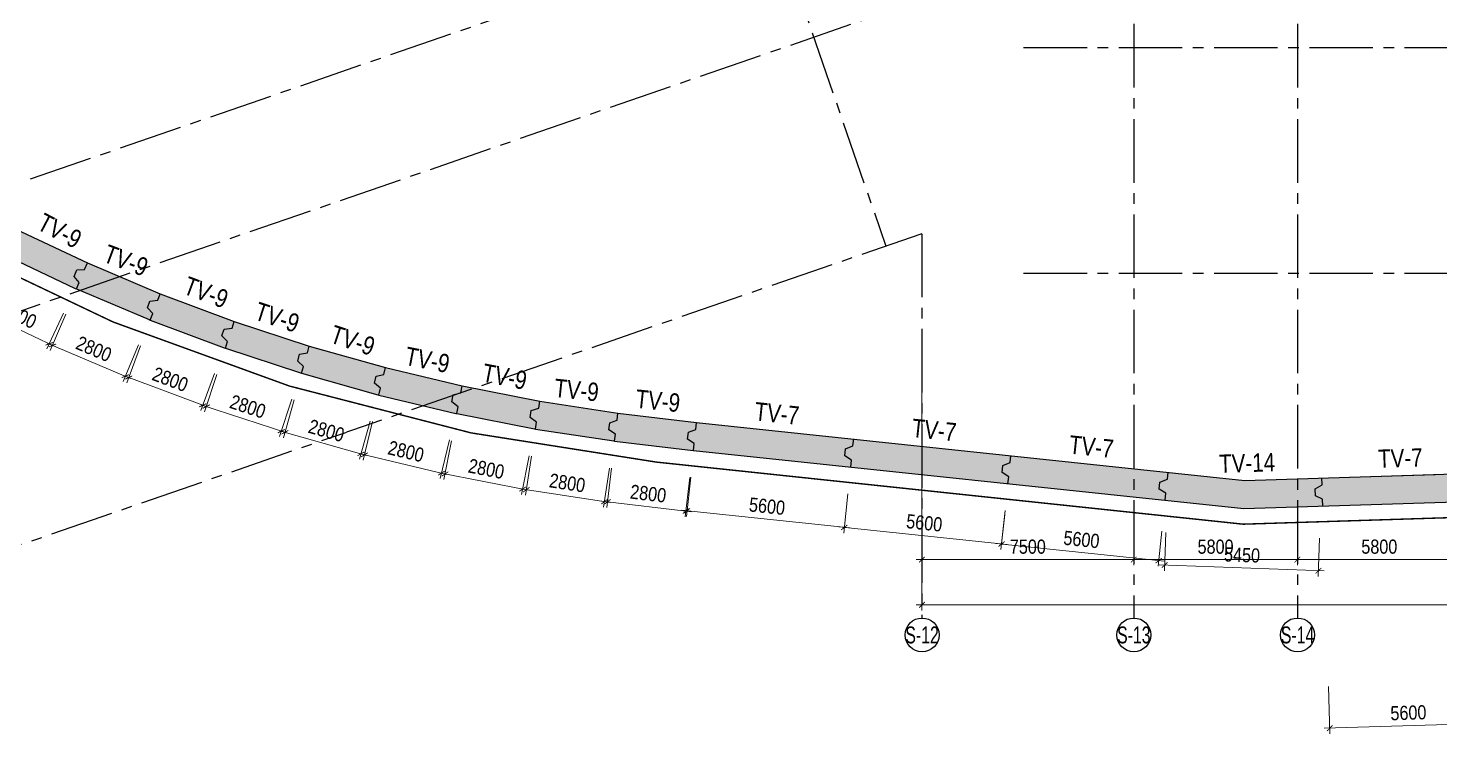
# Model space of a CAD drawing. Header units: millimetres. Extents: x 0 to 837459, y -815537 to -10000.
# Drawn here: x 541964 to 591962, y -815537 to -790539 of the extents above; entities that cross this region are included whole.
import ezdxf
from ezdxf.enums import TextEntityAlignment as Align

# ---------------------------------------------------------------- set-up
doc = ezdxf.new("R2010")
doc.units = ezdxf.units.MM
doc.header["$LTSCALE"] = 100
doc.header["$PDMODE"] = 32
doc.header["$PDSIZE"] = 2.5
for name, pattern in [('CENTER2', [1.125, 0.75, -0.125, 0.125, -0.125]), ('DASHDOT', [1, 0.5, -0.25, 0, -0.25]), ('DASHED', [4.5, 3, -1.5])]:
    doc.linetypes.add(name, pattern=pattern)
for name, color, linetype in [('ccu11-Dim', 8, 'Continuous'), ('ccu11-Khuat', 9, 'DASHED'), ('ccu12-Hatch', 250, 'Continuous'), ('ccu12-Truc', 13, 'CENTER2'), ('KT-Dim', 8, 'Continuous'), ('Xref_ST_MBDV Cot vach 30.7.2022$0$Xref_ST_MBDV Cot vach 30.7.2022|Xref_ST_MBDV Cot vach 30.7.2022|Xref_ST_MBDV Cot vach 30.7.2022|Xref_ST_MBDV Cot vach 30.7.2022|A-CORE-OTLN', 2, 'Continuous'), ('Xref_ST_MBDV Cot vach 30.7.2022$0$Xref_ST_MBDV Cot vach 30.7.2022|Xref_ST_MBDV Cot vach 30.7.2022|Xref_ST_MBDV Cot vach 30.7.2022|Xref_ST_MBDV Cot vach 30.7.2022|ccu12-Thay', 7, 'Continuous'), ('Xref_ST_MBDV Cot vach 30.7.2022|Xref_ST_MBDV Cot vach 30.7.2022|Xref_ST_MBDV Cot vach 30.7.2022|Xref_ST_MBDV Cot vach 30.7.2022|A-GRID-SYM', 50, 'Continuous')]:
    doc.layers.add(name, color=color, linetype=linetype)
doc.layers.add('ccu12-Tencaukien', color=9, linetype='Continuous', lineweight=15)
doc.styles.add('Arial', font='arial.ttf', dxfattribs={"width": 0.7})
doc.styles.add('Arial Narrow', font='ARIALN.TTF')
doc.styles.add('HBA-Text', font='GOTHIC.TTF')
doc.dimstyles.new('ccu12-200', dxfattribs={"dimscale": 200, "dimtxt": 2.5, "dimasz": 1, "dimexe": 1, "dimexo": 2, "dimgap": 1, "dimtad": 1, "dimdec": 0, "dimdsep": 46, "dimtxsty": 'Arial Narrow', "dimblk": 'ARCHTICK', "dimcen": -1, "dimdle": 1, "dimclrd": 256, "dimclre": 256, "dimclrt": 3, "dimadec": 0, "dimazin": 2, "dimtfac": 0.1, "dimtdec": 0, "dimtmove": 0, "dimatfit": 1, "dimldrblk": 'ARCHTICK', "dimfxl": 1, "dimtvp": 0.833333, "dimtolj": 1, "dimtzin": 12, "dimarcsym": 0})

# ---------------------------------------------------------------- blocks, each defined once
blk = doc.blocks.new('_ARCHTICK')
at = {"color": 0, "linetype": 'ByBlock', "const_width": 0.15}
blk.add_lwpolyline([(-0.5, -0.5), (0.5, 0.5)], dxfattribs=at)
blk = doc.blocks.new('*D223')
at = {"layer": 'ccu11-Dim', "lineweight": -2, "ltscale": 0.5, "transparency": 16777216}
for p, q in [((-32756, -7430), (-32703, -9107)), ((-38353, -7607), (-38300, -9284)), ((-32509, -8901), (-38506, -9090))]:
    blk.add_line(p, q, dxfattribs=at)
at = {"layer": 'Defpoints', "color": 0, "ltscale": 0.5, "transparency": 16777216}
for p in [(-38365, -7207), (-32768, -7030), (-38306, -9084)]:
    blk.add_point(p, dxfattribs=at)
at = {"layer": 'ccu11-Dim', "lineweight": -2, "ltscale": 0.5, "transparency": 16777216, "xscale": 200, "yscale": 200, "zscale": 200}
for p, rotation in [((-38306, -9084), 181.8102563568879), ((-32709, -8907), 1.810256356887825)]:
    blk.add_blockref('_ARCHTICK', p, dxfattribs=dict(at, rotation=rotation))
at = {"layer": 'ccu11-Dim', "color": 3, "ltscale": 0.5, "transparency": 16777216, "insert": (-35522, -8541), "char_height": 500, "attachment_point": 5, "rotation": 1.8103, "style": 'Arial Narrow', "bg_fill": 3, "box_fill_scale": 1.1, "bg_fill_color": 256, "bg_fill_true_color": 13158600, "bg_fill_transparency": 0}
blk.add_mtext('\\A1;5600', dxfattribs=at)
blk = doc.blocks.new('*D257')
at = {"layer": 'ccu11-Dim', "lineweight": -2, "ltscale": 0.5, "transparency": 16777216}
for p, q in [((-85688, 6813), (-86286, 5548)), ((-86382, 5815), (-83488, 4447)), ((-83157, 5617), (-83755, 4352))]:
    blk.add_line(p, q, dxfattribs=at)
at = {"layer": 'Defpoints', "color": 0, "ltscale": 0.5, "transparency": 16777216}
for p in [(-85517, 7175), (-82986, 5978), (-83669, 4533)]:
    blk.add_point(p, dxfattribs=at)
at = {"layer": 'ccu11-Dim', "lineweight": -2, "ltscale": 0.5, "transparency": 16777216, "xscale": 200, "yscale": 200, "zscale": 200}
for p, rotation in [((-86201, 5729), 154.701610531679), ((-83669, 4533), 334.701610531679)]:
    blk.add_blockref('_ARCHTICK', p, dxfattribs=dict(at, rotation=rotation))
at = {"layer": 'ccu11-Dim', "color": 3, "ltscale": 0.5, "transparency": 16777216, "insert": (-84740, 5542), "char_height": 500, "attachment_point": 5, "rotation": 334.7016, "style": 'Arial Narrow', "bg_fill": 3, "box_fill_scale": 1.1, "bg_fill_color": 256, "bg_fill_true_color": 13158600, "bg_fill_transparency": 0}
blk.add_mtext('\\A1;2800', dxfattribs=at)
blk = doc.blocks.new('*D258')
at = {"layer": 'ccu11-Dim', "lineweight": -2, "ltscale": 0.5, "transparency": 16777216}
for p, q in [((-83083, 5582), (-83628, 4292)), ((-83735, 4554), (-80787, 3308)), ((-80504, 4492), (-81049, 3202))]:
    blk.add_line(p, q, dxfattribs=at)
at = {"layer": 'Defpoints', "color": 0, "ltscale": 0.5, "transparency": 16777216}
for p in [(-82927, 5951), (-80348, 4860), (-80972, 3386)]:
    blk.add_point(p, dxfattribs=at)
at = {"layer": 'ccu11-Dim', "lineweight": -2, "ltscale": 0.5, "transparency": 16777216, "xscale": 200, "yscale": 200, "zscale": 200}
for p, rotation in [((-83550, 4476), 157.0741876584985), ((-80972, 3386), 337.0741876584984)]:
    blk.add_blockref('_ARCHTICK', p, dxfattribs=dict(at, rotation=rotation))
at = {"layer": 'ccu11-Dim', "color": 3, "ltscale": 0.5, "transparency": 16777216, "insert": (-82084, 4350), "char_height": 500, "attachment_point": 5, "rotation": 337.0742, "style": 'Arial Narrow', "bg_fill": 3, "box_fill_scale": 1.1, "bg_fill_color": 256, "bg_fill_true_color": 13158600, "bg_fill_transparency": 0}
blk.add_mtext('\\A1;2800', dxfattribs=at)
blk = doc.blocks.new('*D259')
at = {"layer": 'ccu11-Dim', "lineweight": -2, "ltscale": 0.5, "transparency": 16777216}
for p, q in [((-80428, 4461), (-80920, 3149)), ((-81037, 3407), (-78041, 2283)), ((-77807, 3478), (-78298, 2166))]:
    blk.add_line(p, q, dxfattribs=at)
at = {"layer": 'Defpoints', "color": 0, "ltscale": 0.5, "transparency": 16777216}
for p in [(-80288, 4835), (-77666, 3852), (-78228, 2354)]:
    blk.add_point(p, dxfattribs=at)
at = {"layer": 'ccu11-Dim', "lineweight": -2, "ltscale": 0.5, "transparency": 16777216, "xscale": 200, "yscale": 200, "zscale": 200}
for p, rotation in [((-80850, 3337), 159.4467806318305), ((-78228, 2354), 339.4467806318305)]:
    blk.add_blockref('_ARCHTICK', p, dxfattribs=dict(at, rotation=rotation))
at = {"layer": 'ccu11-Dim', "color": 3, "ltscale": 0.5, "transparency": 16777216, "insert": (-79379, 3271), "char_height": 500, "attachment_point": 5, "rotation": 339.4468, "style": 'Arial Narrow', "bg_fill": 3, "box_fill_scale": 1.1, "bg_fill_color": 256, "bg_fill_true_color": 13158600, "bg_fill_transparency": 0}
blk.add_mtext('\\A1;2800', dxfattribs=at)
blk = doc.blocks.new('*D260')
at = {"layer": 'ccu11-Dim', "lineweight": -2, "ltscale": 0.5, "transparency": 16777216}
for p, q in [((-77730, 3450), (-78166, 2121)), ((-75069, 2576), (-75506, 1247)), ((-78294, 2373), (-75253, 1375))]:
    blk.add_line(p, q, dxfattribs=at)
at = {"layer": 'Defpoints', "color": 0, "ltscale": 0.5, "transparency": 16777216}
for p in [(-77605, 3830), (-74945, 2956), (-75443, 1437)]:
    blk.add_point(p, dxfattribs=at)
at = {"layer": 'ccu11-Dim', "lineweight": -2, "ltscale": 0.5, "transparency": 16777216, "xscale": 200, "yscale": 200, "zscale": 200}
for p, rotation in [((-78104, 2311), 161.8193886126714), ((-75443, 1437), 341.8193886126713)]:
    blk.add_blockref('_ARCHTICK', p, dxfattribs=dict(at, rotation=rotation))
at = {"layer": 'ccu11-Dim', "color": 3, "ltscale": 0.5, "transparency": 16777216, "insert": (-76631, 2307), "char_height": 500, "attachment_point": 5, "rotation": 341.8194, "style": 'Arial Narrow', "bg_fill": 3, "box_fill_scale": 1.1, "bg_fill_color": 256, "bg_fill_true_color": 13158600, "bg_fill_transparency": 0}
blk.add_mtext('\\A1;2800', dxfattribs=at)
blk = doc.blocks.new('*D261')
at = {"layer": 'ccu11-Dim', "lineweight": -2, "ltscale": 0.5, "transparency": 16777216}
for p, q in [((-74991, 2552), (-75372, 1206)), ((-72297, 1789), (-72678, 443)), ((-75510, 1453), (-72431, 581))]:
    blk.add_line(p, q, dxfattribs=at)
at = {"layer": 'Defpoints', "color": 0, "ltscale": 0.5, "transparency": 16777216}
for p in [(-74882, 2937), (-72188, 2174), (-72624, 635)]:
    blk.add_point(p, dxfattribs=at)
at = {"layer": 'ccu11-Dim', "lineweight": -2, "ltscale": 0.5, "transparency": 16777216, "xscale": 200, "yscale": 200, "zscale": 200}
for p, rotation in [((-75318, 1398), 164.1920106206469), ((-72624, 635), 344.1920106206469)]:
    blk.add_blockref('_ARCHTICK', p, dxfattribs=dict(at, rotation=rotation))
at = {"layer": 'ccu11-Dim', "color": 3, "ltscale": 0.5, "transparency": 16777216, "insert": (-73847, 1455), "char_height": 500, "attachment_point": 5, "rotation": 344.192, "style": 'Arial Narrow', "bg_fill": 3, "box_fill_scale": 1.1, "bg_fill_color": 256, "bg_fill_true_color": 13158600, "bg_fill_transparency": 0}
blk.add_mtext('\\A1;2800', dxfattribs=at)
blk = doc.blocks.new('*D262')
at = {"layer": 'ccu11-Dim', "lineweight": -2, "ltscale": 0.5, "transparency": 16777216}
for p, q in [((-72215, 1781), (-72543, 407)), ((-69492, 1130), (-69820, -244)), ((-72691, 648), (-69579, -96))]:
    blk.add_line(p, q, dxfattribs=at)
at = {"layer": 'Defpoints', "color": 0, "ltscale": 0.5, "transparency": 16777216}
for p in [(-72122, 2170), (-69399, 1519), (-69773, -49)]:
    blk.add_point(p, dxfattribs=at)
at = {"layer": 'ccu11-Dim', "lineweight": -2, "ltscale": 0.5, "transparency": 16777216, "xscale": 200, "yscale": 200, "zscale": 200}
for p, rotation in [((-72497, 601), 166.5646453204188), ((-69773, -49), 346.5646453204188)]:
    blk.add_blockref('_ARCHTICK', p, dxfattribs=dict(at, rotation=rotation))
at = {"layer": 'ccu11-Dim', "color": 3, "ltscale": 0.5, "transparency": 16777216, "insert": (-71029, 719), "char_height": 500, "attachment_point": 5, "rotation": 346.5646, "style": 'Arial Narrow', "bg_fill": 3, "box_fill_scale": 1.1, "bg_fill_color": 256, "bg_fill_true_color": 13158600, "bg_fill_transparency": 0}
blk.add_mtext('\\A1;2800', dxfattribs=at)
blk = doc.blocks.new('*D263')
at = {"layer": 'ccu11-Dim', "lineweight": -2, "ltscale": 0.5, "transparency": 16777216}
for p, q in [((-69415, 1100), (-69683, -274)), ((-66667, 563), (-66935, -811)), ((-69841, -39), (-66701, -653))]:
    blk.add_line(p, q, dxfattribs=at)
at = {"layer": 'Defpoints', "color": 0, "ltscale": 0.5, "transparency": 16777216}
for p in [(-69338, 1492), (-66590, 955), (-66897, -615)]:
    blk.add_point(p, dxfattribs=at)
at = {"layer": 'ccu11-Dim', "lineweight": -2, "ltscale": 0.5, "transparency": 16777216, "xscale": 200, "yscale": 200, "zscale": 200}
for p, rotation in [((-69645, -78), 168.9375603971923), ((-66897, -615), 348.9375603971923)]:
    blk.add_blockref('_ARCHTICK', p, dxfattribs=dict(at, rotation=rotation))
at = {"layer": 'ccu11-Dim', "color": 3, "ltscale": 0.5, "transparency": 16777216, "insert": (-68184, 100), "char_height": 500, "attachment_point": 5, "rotation": 348.9376, "style": 'Arial Narrow', "bg_fill": 3, "box_fill_scale": 1.1, "bg_fill_color": 256, "bg_fill_true_color": 13158600, "bg_fill_transparency": 0}
blk.add_mtext('\\A1;2800', dxfattribs=at)
blk = doc.blocks.new('*D264')
at = {"layer": 'ccu11-Dim', "lineweight": -2, "ltscale": 0.5, "transparency": 16777216}
for p, q in [((-66586, 548), (-66798, -835)), ((-63818, 125), (-64030, -1258)), ((-66965, -607), (-63802, -1090))]:
    blk.add_line(p, q, dxfattribs=at)
at = {"layer": 'Defpoints', "color": 0, "ltscale": 0.5, "transparency": 16777216}
for p in [(-66526, 944), (-63758, 521), (-64000, -1060)]:
    blk.add_point(p, dxfattribs=at)
at = {"layer": 'ccu11-Dim', "lineweight": -2, "ltscale": 0.5, "transparency": 16777216, "xscale": 200, "yscale": 200, "zscale": 200}
for p, rotation in [((-66767, -637), 171.3112400278011), ((-64000, -1060), 351.3112400278011)]:
    blk.add_blockref('_ARCHTICK', p, dxfattribs=dict(at, rotation=rotation))
at = {"layer": 'ccu11-Dim', "color": 3, "ltscale": 0.5, "transparency": 16777216, "insert": (-65315, -398), "char_height": 500, "attachment_point": 5, "rotation": 351.3112, "style": 'Arial Narrow', "bg_fill": 3, "box_fill_scale": 1.1, "bg_fill_color": 256, "bg_fill_true_color": 13158600, "bg_fill_transparency": 0}
blk.add_mtext('\\A1;2800', dxfattribs=at)
blk = doc.blocks.new('*D265')
at = {"layer": 'ccu11-Dim', "lineweight": -2, "ltscale": 0.5, "transparency": 16777216}
for p, q in [((-63751, 127), (-63915, -1263)), ((-60970, -202), (-61135, -1592)), ((-64090, -1041), (-60913, -1417))]:
    blk.add_line(p, q, dxfattribs=at)
at = {"layer": 'Defpoints', "color": 0, "ltscale": 0.5, "transparency": 16777216}
for p in [(-63704, 524), (-60923, 196), (-61111, -1393)]:
    blk.add_point(p, dxfattribs=at)
at = {"layer": 'ccu11-Dim', "lineweight": -2, "ltscale": 0.5, "transparency": 16777216, "xscale": 200, "yscale": 200, "zscale": 200}
for p, rotation in [((-63891, -1064), 173.2586531631231), ((-61111, -1393), 353.258653163123)]:
    blk.add_blockref('_ARCHTICK', p, dxfattribs=dict(at, rotation=rotation))
at = {"layer": 'ccu11-Dim', "color": 3, "ltscale": 0.5, "transparency": 16777216, "insert": (-62448, -777), "char_height": 500, "attachment_point": 5, "rotation": 353.2587, "style": 'Arial Narrow', "bg_fill": 3, "box_fill_scale": 1.1, "bg_fill_color": 256, "bg_fill_true_color": 13158600, "bg_fill_transparency": 0}
blk.add_mtext('\\A1;2800', dxfattribs=at)
blk = doc.blocks.new('*D266')
at = {"layer": 'ccu11-Dim', "lineweight": -2, "ltscale": 0.5, "transparency": 16777216}
for p, q in [((-60944, -189), (-61092, -1581)), ((-55376, -778), (-55523, -2171)), ((-61270, -1361), (-55303, -1993))]:
    blk.add_line(p, q, dxfattribs=at)
at = {"layer": 'Defpoints', "color": 0, "ltscale": 0.5, "transparency": 16777216}
for p in [(-60902, 209), (-55333, -381), (-55502, -1972)]:
    blk.add_point(p, dxfattribs=at)
at = {"layer": 'ccu11-Dim', "lineweight": -2, "ltscale": 0.5, "transparency": 16777216, "xscale": 200, "yscale": 200, "zscale": 200}
for p, rotation in [((-61071, -1382), 173.9587560428998), ((-55502, -1972), 353.9587560428998)]:
    blk.add_blockref('_ARCHTICK', p, dxfattribs=dict(at, rotation=rotation))
at = {"layer": 'ccu11-Dim', "color": 3, "ltscale": 0.5, "transparency": 16777216, "insert": (-58238, -1224), "char_height": 500, "attachment_point": 5, "rotation": 353.9588, "style": 'Arial Narrow', "bg_fill": 3, "box_fill_scale": 1.1, "bg_fill_color": 256, "bg_fill_true_color": 13158600, "bg_fill_transparency": 0}
blk.add_mtext('\\A1;5600', dxfattribs=at)
blk = doc.blocks.new('*D267')
at = {"layer": 'ccu11-Dim', "lineweight": -2, "ltscale": 0.5, "transparency": 16777216}
for p, q in [((-55376, -778), (-55523, -2171)), ((-49807, -1368), (-49954, -2760)), ((-55701, -1951), (-49734, -2582))]:
    blk.add_line(p, q, dxfattribs=at)
at = {"layer": 'Defpoints', "color": 0, "ltscale": 0.5, "transparency": 16777216}
for p in [(-55333, -381), (-49765, -970), (-49933, -2561)]:
    blk.add_point(p, dxfattribs=at)
at = {"layer": 'ccu11-Dim', "lineweight": -2, "ltscale": 0.5, "transparency": 16777216, "xscale": 200, "yscale": 200, "zscale": 200}
for p, rotation in [((-55502, -1972), 173.9587560428998), ((-49933, -2561), 353.9587560428998)]:
    blk.add_blockref('_ARCHTICK', p, dxfattribs=dict(at, rotation=rotation))
at = {"layer": 'ccu11-Dim', "color": 3, "ltscale": 0.5, "transparency": 16777216, "insert": (-52669, -1814), "char_height": 500, "attachment_point": 5, "rotation": 353.9588, "style": 'Arial Narrow', "bg_fill": 3, "box_fill_scale": 1.1, "bg_fill_color": 256, "bg_fill_true_color": 13158600, "bg_fill_transparency": 0}
blk.add_mtext('\\A1;5600', dxfattribs=at)
blk = doc.blocks.new('*D268')
at = {"layer": 'ccu11-Dim', "lineweight": -2, "ltscale": 0.5, "transparency": 16777216}
for p, q in [((-49822, -1511), (-49954, -2760)), ((-44253, -2100), (-44385, -3349)), ((-50132, -2540), (-44165, -3171))]:
    blk.add_line(p, q, dxfattribs=at)
at = {"layer": 'Defpoints', "color": 0, "ltscale": 0.5, "transparency": 16777216}
for p in [(-49780, -1113), (-44211, -1703), (-44364, -3150)]:
    blk.add_point(p, dxfattribs=at)
at = {"layer": 'ccu11-Dim', "lineweight": -2, "ltscale": 0.5, "transparency": 16777216, "xscale": 200, "yscale": 200, "zscale": 200}
for p, rotation in [((-49933, -2561), 173.9587560428998), ((-44364, -3150), 353.9587560428998)]:
    blk.add_blockref('_ARCHTICK', p, dxfattribs=dict(at, rotation=rotation))
at = {"layer": 'ccu11-Dim', "color": 3, "ltscale": 0.5, "transparency": 16777216, "insert": (-47101, -2403), "char_height": 500, "attachment_point": 5, "rotation": 353.9588, "style": 'Arial Narrow', "bg_fill": 3, "box_fill_scale": 1.1, "bg_fill_color": 256, "bg_fill_true_color": 13158600, "bg_fill_transparency": 0}
blk.add_mtext('\\A1;5600', dxfattribs=at)
blk = doc.blocks.new('*D269')
at = {"layer": 'ccu11-Dim', "lineweight": -2, "ltscale": 0.5, "transparency": 16777216}
for p, q in [((-44112, -2157), (-44161, -3505)), ((-38665, -2358), (-38715, -3706)), ((-44354, -3298), (-38508, -3514))]:
    blk.add_line(p, q, dxfattribs=at)
at = {"layer": 'Defpoints', "color": 0, "ltscale": 0.5, "transparency": 16777216}
for p in [(-44097, -1757), (-38651, -1958), (-38708, -3506)]:
    blk.add_point(p, dxfattribs=at)
at = {"layer": 'ccu11-Dim', "lineweight": -2, "ltscale": 0.5, "transparency": 16777216, "xscale": 200, "yscale": 200, "zscale": 200}
for p, rotation in [((-44154, -3305), 177.8845062021545), ((-38708, -3506), 357.8845062021545)]:
    blk.add_blockref('_ARCHTICK', p, dxfattribs=dict(at, rotation=rotation))
at = {"layer": 'ccu11-Dim', "color": 3, "ltscale": 0.5, "transparency": 16777216, "insert": (-41414, -2951), "char_height": 500, "attachment_point": 5, "rotation": 357.8845, "style": 'Arial Narrow', "bg_fill": 3, "box_fill_scale": 1.1, "bg_fill_color": 256, "bg_fill_true_color": 13158600, "bg_fill_transparency": 0}
blk.add_mtext('\\A1;5450', dxfattribs=at)
blk = doc.blocks.new('GRID-SYM-flat-73')
at = {"layer": 'Xref_ST_MBDV Cot vach 30.7.2022|Xref_ST_MBDV Cot vach 30.7.2022|Xref_ST_MBDV Cot vach 30.7.2022|Xref_ST_MBDV Cot vach 30.7.2022|A-GRID-SYM'}
blk.add_circle((0, 0, 0), 900, dxfattribs=at)
at = {"layer": 'Xref_ST_MBDV Cot vach 30.7.2022|Xref_ST_MBDV Cot vach 30.7.2022|Xref_ST_MBDV Cot vach 30.7.2022|Xref_ST_MBDV Cot vach 30.7.2022|A-GRID-SYM', "style": 'HBA-Text'}
blk.add_attdef('GRID', text='', height=900, rotation=359.63025, dxfattribs=at).set_placement((0, 0, 0), align=Align.MIDDLE_CENTER)
blk = doc.blocks.new('*D148')
at = {"layer": 'Defpoints', "color": 0, "transparency": 16777216}
for p in [(362499, -94047), (409199, -94047), (409199, -103941)]:
    blk.add_point(p, dxfattribs=at)
at = {"layer": 'KT-Dim', "lineweight": -2, "transparency": 16777216}
for p, q in [((362499, -94447), (362499, -104141)), ((409199, -94447), (409199, -104141)), ((362299, -103941), (409399, -103941))]:
    blk.add_line(p, q, dxfattribs=at)
at = {"layer": 'KT-Dim', "lineweight": -2, "transparency": 16777216, "xscale": 200, "yscale": 200, "zscale": 200, "rotation": 180}
blk.add_blockref('_ARCHTICK', (362499, -103941), dxfattribs=at)
at = {"layer": 'KT-Dim', "lineweight": -2, "transparency": 16777216, "xscale": 200, "yscale": 200, "zscale": 200}
blk.add_blockref('_ARCHTICK', (409199, -103941), dxfattribs=at)
at = {"layer": 'KT-Dim', "color": 3, "transparency": 16777216, "insert": (385849, -103485), "char_height": 500, "attachment_point": 5, "style": 'Arial Narrow'}
blk.add_mtext('\\A1;46700', dxfattribs=at)
blk = doc.blocks.new('*D133')
at = {"layer": 'Defpoints', "color": 0, "transparency": 16777216}
for p in [(375799, -100741), (381599, -100741), (381599, -102341)]:
    blk.add_point(p, dxfattribs=at)
at = {"layer": 'KT-Dim', "lineweight": -2, "transparency": 16777216}
for p, q in [((375799, -101141), (375799, -102541)), ((381599, -101141), (381599, -102541)), ((375599, -102341), (381799, -102341))]:
    blk.add_line(p, q, dxfattribs=at)
at = {"layer": 'KT-Dim', "lineweight": -2, "transparency": 16777216, "xscale": 200, "yscale": 200, "zscale": 200, "rotation": 180}
blk.add_blockref('_ARCHTICK', (375799, -102341), dxfattribs=at)
at = {"layer": 'KT-Dim', "lineweight": -2, "transparency": 16777216, "xscale": 200, "yscale": 200, "zscale": 200}
blk.add_blockref('_ARCHTICK', (381599, -102341), dxfattribs=at)
at = {"layer": 'KT-Dim', "color": 3, "transparency": 16777216, "insert": (378699, -101885), "char_height": 500, "attachment_point": 5, "style": 'Arial Narrow'}
blk.add_mtext('\\A1;5800', dxfattribs=at)
blk = doc.blocks.new('*D138')
at = {"layer": 'Defpoints', "color": 0, "transparency": 16777216}
for p in [(369999, -100741), (375799, -100741), (375799, -102341)]:
    blk.add_point(p, dxfattribs=at)
at = {"layer": 'KT-Dim', "lineweight": -2, "transparency": 16777216}
for p, q in [((369999, -101141), (369999, -102541)), ((375799, -101141), (375799, -102541)), ((369799, -102341), (375999, -102341))]:
    blk.add_line(p, q, dxfattribs=at)
at = {"layer": 'KT-Dim', "lineweight": -2, "transparency": 16777216, "xscale": 200, "yscale": 200, "zscale": 200, "rotation": 180}
blk.add_blockref('_ARCHTICK', (369999, -102341), dxfattribs=at)
at = {"layer": 'KT-Dim', "lineweight": -2, "transparency": 16777216, "xscale": 200, "yscale": 200, "zscale": 200}
blk.add_blockref('_ARCHTICK', (375799, -102341), dxfattribs=at)
at = {"layer": 'KT-Dim', "color": 3, "transparency": 16777216, "insert": (372899, -101885), "char_height": 500, "attachment_point": 5, "style": 'Arial Narrow'}
blk.add_mtext('\\A1;5800', dxfattribs=at)
blk = doc.blocks.new('*D108')
at = {"layer": 'Defpoints', "color": 0, "transparency": 16777216}
for p in [(362499, -100741), (369999, -100741), (362499, -102341)]:
    blk.add_point(p, dxfattribs=at)
at = {"layer": 'KT-Dim', "lineweight": -2, "transparency": 16777216}
for p, q in [((362499, -101141), (362499, -102541)), ((369999, -101141), (369999, -102541)), ((370199, -102341), (362299, -102341))]:
    blk.add_line(p, q, dxfattribs=at)
at = {"layer": 'KT-Dim', "lineweight": -2, "transparency": 16777216, "xscale": 200, "yscale": 200, "zscale": 200, "rotation": 180}
blk.add_blockref('_ARCHTICK', (362499, -102341), dxfattribs=at)
at = {"layer": 'KT-Dim', "lineweight": -2, "transparency": 16777216, "xscale": 200, "yscale": 200, "zscale": 200}
blk.add_blockref('_ARCHTICK', (369999, -102341), dxfattribs=at)
at = {"layer": 'KT-Dim', "color": 3, "transparency": 16777216, "insert": (366249, -101885), "char_height": 500, "attachment_point": 5, "style": 'Arial Narrow'}
blk.add_mtext('\\A1;7500', dxfattribs=at)
blk = doc.blocks.new('Grid-ST-flat-3')
at = {"layer": 'ccu12-Truc', "ltscale": 30}
for p, q in [((343189.8, -39014.7), (361219.3, -91236.4)), ((369999.4, -69862.9), (369999.4, -104409.6)), ((375799.4, -69862.9), (375799.4, -104409.6)), ((368131.1, -76017.5), (316532.3, -93831.9)), ((369534.4, -80082.1), (317935.6, -97896.5)), ((366096.2, -84196.3), (425824, -84196.3)), ((362499.4, -90794.4), (320490.9, -105297.8)), ((362499.4, -90794.4), (362499.4, -104409.6)), ((366096.2, -92196.3), (425824, -92196.3))]:
    blk.add_line(p, q, dxfattribs=at)
at = {"layer": 'KT-Dim'}
ref = blk.add_blockref('GRID-SYM-flat-73', (362502.8, -105009.6, 0), dxfattribs=dict(at, xscale=0.6666666666666665, yscale=0.6666666666666665, zscale=0.6666666666666665, rotation=0.325197994598278))
ref.add_attrib('GRID', 'S-12', dxfattribs={"layer": 'Xref_ST_MBDV Cot vach 30.7.2022|Xref_ST_MBDV Cot vach 30.7.2022|Xref_ST_MBDV Cot vach 30.7.2022|Xref_ST_MBDV Cot vach 30.7.2022|A-GRID-SYM', "height": 600, "style": 'HBA-Text', "width": 0.7}).set_placement((362502.8, -105009.6, 0), align=Align.MIDDLE_CENTER)
ref = blk.add_blockref('GRID-SYM-flat-73', (370004.2, -105009.6), dxfattribs=dict(at, xscale=0.6666666666666665, yscale=0.6666666666666665, zscale=0.6666666666666665, rotation=0.325197994598278))
ref.add_attrib('GRID', 'S-13', dxfattribs={"layer": 'Xref_ST_MBDV Cot vach 30.7.2022|Xref_ST_MBDV Cot vach 30.7.2022|Xref_ST_MBDV Cot vach 30.7.2022|Xref_ST_MBDV Cot vach 30.7.2022|A-GRID-SYM', "height": 600, "style": 'HBA-Text', "width": 0.7}).set_placement((370004.2, -105009.6, 0), align=Align.MIDDLE_CENTER)
ref = blk.add_blockref('GRID-SYM-flat-73', (375804.2, -105009.6), dxfattribs=dict(at, xscale=0.6666666666666665, yscale=0.6666666666666665, zscale=0.6666666666666665, rotation=0.325197994598278))
ref.add_attrib('GRID', 'S-14', dxfattribs={"layer": 'Xref_ST_MBDV Cot vach 30.7.2022|Xref_ST_MBDV Cot vach 30.7.2022|Xref_ST_MBDV Cot vach 30.7.2022|Xref_ST_MBDV Cot vach 30.7.2022|A-GRID-SYM', "height": 600, "style": 'HBA-Text', "width": 0.7}).set_placement((375804.2, -105009.6, 0), align=Align.MIDDLE_CENTER)
for base, p1, p2, picture, middle in [((409199.4, -103940.5), (362499.4, -94047.1), (409199.4, -94047.1), '*D148', (385849.4, -103485.2)), ((362499.4, -102340.5), (369999.4, -100740.5), (362499.4, -100740.5), '*D108', (366249.4, -101885.2)), ((375799.4, -102340.5), (369999.4, -100740.5), (375799.4, -100740.5), '*D138', (372899.4, -101885.2)), ((381599.4, -102340.5), (375799.4, -100740.5), (381599.4, -100740.5), '*D133', (378699.4, -101885.2))]:
    dim = blk.add_linear_dim(base=base, p1=p1, p2=p2, dimstyle='ccu12-200', dxfattribs=at)
    dim.commit()
    dim.dimension.update_dxf_attribs({"geometry": picture, "text_midpoint": middle})
blk = doc.blocks.new('220830_DWall Plan')
at = {"layer": 'ccu11-Dim', "ltscale": 0.5}
blk.add_line((-37606.8, -188.1), (-34570.4, -92.1), dxfattribs=at)
at = {"layer": 'Xref_ST_MBDV Cot vach 30.7.2022$0$Xref_ST_MBDV Cot vach 30.7.2022|Xref_ST_MBDV Cot vach 30.7.2022|Xref_ST_MBDV Cot vach 30.7.2022|Xref_ST_MBDV Cot vach 30.7.2022|ccu12-Thay', "ltscale": 10}
blk.add_lwpolyline([(-38554.7, -1218.5), (-38562.6, -968.8), (-38816.6, -851.7), (-38824.5, -601.7), (-38578.4, -468.7), (-38586.3, -219)], dxfattribs=at)
at = {"layer": 'ccu12-Tencaukien', "color": 2, "style": 'Arial', "width": 0.8}
for s, rotation, p in [('TV-9', 332.32905, (-83443.6, 8250.5)), ('TV-9', 339.44678, (-81062.1, 7182.2)), ('TV-9', 339.44678, (-78224.1, 6051)), ('TV-9', 341.81939, (-75693.3, 5163.7)), ('TV-9', 341.81939, (-73016.1, 4345.5)), ('TV-9', 348.93756, (-70332.8, 3645.4)), ('TV-9', 348.93756, (-67597.1, 3051.4)), ('TV-9', 353.95876, (-65021.6, 2571.1)), ('TV-9', 353.95876, (-62139.4, 2190.9)), ('TV-7', 353.95876, (-57924.4, 1742.7)), ('TV-7', 353.95876, (-52355.5, 1153.4)), ('TV-7', 353.95876, (-46786.6, 564)), ('TV-14', 1.81026, (-41225.7, -13.5)), ('TV-7', 1.81026, (-35796.8, 158))]:
    blk.add_text(s, height=650, rotation=rotation, dxfattribs=at).set_placement(p, align=Align.CENTER)
at = {"layer": 'ccu11-Dim', "ltscale": 0.5}
for base, p1, p2, angle, override, picture, middle in [((-83669.2, 4532.6), (-85517.4, 7174.8), (-82985.9, 5978.3), 334.70161, {"dimzin": 0, "dimfxl": 150, "dimtfill": 1}, '*D257', (-84740.4, 5542.5)), ((-38306.1, -9084), (-32768.2, -7030.1), (-38365.4, -7207), 1.81026, {"dimzin": 0, "dimtmove": 1, "dimfxl": 150, "dimtfill": 1}, '*D223', (-35521.9, -8540.5))]:
    dim = blk.add_linear_dim(base=base, p1=p1, p2=p2, angle=angle, dimstyle='ccu12-200', override=override, dxfattribs=at)
    dim.commit()
    dim.dimension.update_dxf_attribs({"geometry": picture, "text_midpoint": middle})
at = {"layer": 'Xref_ST_MBDV Cot vach 30.7.2022$0$Xref_ST_MBDV Cot vach 30.7.2022|Xref_ST_MBDV Cot vach 30.7.2022|Xref_ST_MBDV Cot vach 30.7.2022|Xref_ST_MBDV Cot vach 30.7.2022|ccu12-Thay', "ltscale": 10}
blk.add_lwpolyline([(-82703.5, 6478.9), (-82606.2, 6709), (-82787.9, 6921.6), (-82690.4, 7152), (-82411.3, 7169.8), (-82314, 7399.9)], dxfattribs=at)
at = {"layer": 'ccu11-Dim', "ltscale": 0.5}
dim = blk.add_linear_dim(base=(-80971.6, 3385.8), p1=(-82926.9, 5950.6), p2=(-80348.1, 4859.9), angle=337.07419, dimstyle='ccu12-200', override={"dimzin": 0, "dimfxl": 150, "dimtfill": 1}, dxfattribs=at)
dim.commit()
dim.dimension.update_dxf_attribs({"geometry": '*D258', "text_midpoint": (-82083.6, 4350.5)})
at = {"layer": 'Xref_ST_MBDV Cot vach 30.7.2022$0$Xref_ST_MBDV Cot vach 30.7.2022|Xref_ST_MBDV Cot vach 30.7.2022|Xref_ST_MBDV Cot vach 30.7.2022|Xref_ST_MBDV Cot vach 30.7.2022|ccu12-Thay', "ltscale": 10}
blk.add_lwpolyline([(-80086.2, 5372.8), (-79998.5, 5606.8), (-80188.8, 5811.7), (-80101, 6045.9), (-79822.9, 6075.2), (-79735.1, 6309.2)], dxfattribs=at)
at = {"layer": 'ccu11-Dim', "ltscale": 0.5}
dim = blk.add_linear_dim(base=(-78227.9, 2353.6), p1=(-80287.8, 4835.1), p2=(-77666.1, 3852.1), angle=339.44678, dimstyle='ccu12-200', override={"dimzin": 0, "dimfxl": 150, "dimtfill": 1}, dxfattribs=at)
dim.commit()
dim.dimension.update_dxf_attribs({"geometry": '*D259', "text_midpoint": (-79378.9, 3271.5)})
at = {"layer": 'Xref_ST_MBDV Cot vach 30.7.2022$0$Xref_ST_MBDV Cot vach 30.7.2022|Xref_ST_MBDV Cot vach 30.7.2022|Xref_ST_MBDV Cot vach 30.7.2022|Xref_ST_MBDV Cot vach 30.7.2022|ccu12-Thay', "ltscale": 10}
blk.add_lwpolyline([(-77425.4, 4376.1), (-77347.4, 4613.4), (-77546.1, 4810.3), (-77468, 5048), (-77191.3, 5088.8), (-77113.4, 5326.2)], dxfattribs=at)
at = {"layer": 'ccu11-Dim', "ltscale": 0.5}
dim = blk.add_linear_dim(base=(-75443.3, 1437.4), p1=(-77604.8, 3829.8), p2=(-74944.6, 2956.2), angle=341.81939, dimstyle='ccu12-200', override={"dimzin": 0, "dimfxl": 150, "dimtfill": 1}, dxfattribs=at)
dim.commit()
dim.dimension.update_dxf_attribs({"geometry": '*D260', "text_midpoint": (-76631.4, 2306.8)})
at = {"layer": 'Xref_ST_MBDV Cot vach 30.7.2022$0$Xref_ST_MBDV Cot vach 30.7.2022|Xref_ST_MBDV Cot vach 30.7.2022|Xref_ST_MBDV Cot vach 30.7.2022|Xref_ST_MBDV Cot vach 30.7.2022|ccu12-Thay', "ltscale": 10}
blk.add_lwpolyline([(-74725.6, 3490.3), (-74657.5, 3730.7), (-74864.1, 3919.2), (-74796, 4159.9), (-74521.2, 4212.1), (-74453.2, 4452.5)], dxfattribs=at)
at = {"layer": 'ccu11-Dim', "ltscale": 0.5}
dim = blk.add_linear_dim(base=(-72623.8, 635.4), p1=(-74882.3, 2936.8), p2=(-72188.2, 2174), angle=344.19201, dimstyle='ccu12-200', override={"dimzin": 0, "dimfxl": 150, "dimtfill": 1}, dxfattribs=at)
dim.commit()
dim.dimension.update_dxf_attribs({"geometry": '*D261', "text_midpoint": (-73846.8, 1454.9)})
at = {"layer": 'Xref_ST_MBDV Cot vach 30.7.2022$0$Xref_ST_MBDV Cot vach 30.7.2022|Xref_ST_MBDV Cot vach 30.7.2022|Xref_ST_MBDV Cot vach 30.7.2022|Xref_ST_MBDV Cot vach 30.7.2022|ccu12-Thay', "ltscale": 10}
blk.add_lwpolyline([(-71991.4, 2717.1), (-71933.4, 2960.1), (-72147.6, 3139.9), (-72089.5, 3383.2), (-71817.1, 3446.8), (-71759.1, 3689.8)], dxfattribs=at)
at = {"layer": 'ccu11-Dim', "ltscale": 0.5}
dim = blk.add_linear_dim(base=(-69773.5, -49.3), p1=(-72122.2, 2169.7), p2=(-69398.8, 1519.2), angle=346.56465, dimstyle='ccu12-200', override={"dimzin": 0, "dimfxl": 150, "dimtfill": 1}, dxfattribs=at)
dim.commit()
dim.dimension.update_dxf_attribs({"geometry": '*D262', "text_midpoint": (-71029.4, 718.8)})
at = {"layer": 'Xref_ST_MBDV Cot vach 30.7.2022$0$Xref_ST_MBDV Cot vach 30.7.2022|Xref_ST_MBDV Cot vach 30.7.2022|Xref_ST_MBDV Cot vach 30.7.2022|Xref_ST_MBDV Cot vach 30.7.2022|ccu12-Thay', "ltscale": 10}
blk.add_lwpolyline([(-69227.6, 2057.8), (-69179.6, 2302.9), (-69401.1, 2473.7), (-69353.1, 2719.2), (-69083.6, 2794), (-69035.7, 3039.2)], dxfattribs=at)
at = {"layer": 'ccu11-Dim', "ltscale": 0.5}
dim = blk.add_linear_dim(base=(-66897.1, -615.1), p1=(-69338.1, 1492.4), p2=(-66590.1, 955.1), angle=348.93756, dimstyle='ccu12-200', override={"dimzin": 0, "dimfxl": 150, "dimtfill": 1}, dxfattribs=at)
dim.commit()
dim.dimension.update_dxf_attribs({"geometry": '*D263', "text_midpoint": (-68183.7, 100.4)})
at = {"layer": 'Xref_ST_MBDV Cot vach 30.7.2022$0$Xref_ST_MBDV Cot vach 30.7.2022|Xref_ST_MBDV Cot vach 30.7.2022|Xref_ST_MBDV Cot vach 30.7.2022|Xref_ST_MBDV Cot vach 30.7.2022|ccu12-Thay', "ltscale": 10}
blk.add_lwpolyline([(-66438.8, 1513.4), (-66401, 1760.4), (-66629.4, 1921.8), (-66591.6, 2169.1), (-66325.5, 2255), (-66287.7, 2501.9)], dxfattribs=at)
at = {"layer": 'ccu11-Dim', "ltscale": 0.5}
dim = blk.add_linear_dim(base=(-63999.5, -1060), p1=(-66525.9, 943.5), p2=(-63758, 520.5), angle=351.31124, dimstyle='ccu12-200', override={"dimzin": 0, "dimfxl": 150, "dimtfill": 1}, dxfattribs=at)
dim.commit()
dim.dimension.update_dxf_attribs({"geometry": '*D264', "text_midpoint": (-65314.7, -398.5)})
at = {"layer": 'Xref_ST_MBDV Cot vach 30.7.2022$0$Xref_ST_MBDV Cot vach 30.7.2022|Xref_ST_MBDV Cot vach 30.7.2022|Xref_ST_MBDV Cot vach 30.7.2022|Xref_ST_MBDV Cot vach 30.7.2022|ccu12-Thay', "ltscale": 10}
blk.add_lwpolyline([(-63637.2, 1085.8), (-63607.9, 1333.9), (-63841.7, 1487.5), (-63812.3, 1736), (-63549.2, 1830.8), (-63519.8, 2078.9)], dxfattribs=at)
at = {"layer": 'ccu11-Dim', "ltscale": 0.5}
dim = blk.add_linear_dim(base=(-61111.2, -1393.1), p1=(-63703.6, 524.4), p2=(-60923.4, 195.7), angle=353.25865, dimstyle='ccu12-200', override={"dimzin": 0, "dimfxl": 150, "dimtfill": 1}, dxfattribs=at)
dim.commit()
dim.dimension.update_dxf_attribs({"geometry": '*D265', "text_midpoint": (-62447.8, -776.6)})
at = {"layer": 'Xref_ST_MBDV Cot vach 30.7.2022$0$Xref_ST_MBDV Cot vach 30.7.2022|Xref_ST_MBDV Cot vach 30.7.2022|Xref_ST_MBDV Cot vach 30.7.2022|Xref_ST_MBDV Cot vach 30.7.2022|ccu12-Thay', "ltscale": 10}
blk.add_lwpolyline([(-60844.4, 755.8), (-60818.2, 1004.2), (-61053.8, 1155), (-61027.4, 1403.7), (-60765.5, 1501.8), (-60739.2, 1750.2)], dxfattribs=at)
at = {"layer": 'ccu11-Dim', "ltscale": 0.5}
dim = blk.add_linear_dim(base=(-55501.8, -1971.6), p1=(-60902.3, 208.9), p2=(-55333.4, -380.5), angle=353.95876, dimstyle='ccu12-200', override={"dimzin": 0, "dimfxl": 150, "dimtfill": 1}, dxfattribs=at)
dim.commit()
dim.dimension.update_dxf_attribs({"geometry": '*D266', "text_midpoint": (-58238.4, -1224.2)})
at = {"layer": 'Xref_ST_MBDV Cot vach 30.7.2022$0$Xref_ST_MBDV Cot vach 30.7.2022|Xref_ST_MBDV Cot vach 30.7.2022|Xref_ST_MBDV Cot vach 30.7.2022|Xref_ST_MBDV Cot vach 30.7.2022|ccu12-Thay', "ltscale": 10}
blk.add_lwpolyline([(-55275.5, 166.4), (-55249.3, 414.9), (-55484.9, 565.6), (-55458.5, 814.4), (-55196.6, 912.4), (-55170.3, 1160.9)], dxfattribs=at)
at = {"layer": 'ccu11-Dim', "ltscale": 0.5}
dim = blk.add_linear_dim(base=(-49932.9, -2561), p1=(-55333.4, -380.5), p2=(-49764.5, -969.9), angle=353.95876, dimstyle='ccu12-200', override={"dimzin": 0, "dimfxl": 150, "dimtfill": 1}, dxfattribs=at)
dim.commit()
dim.dimension.update_dxf_attribs({"geometry": '*D267', "text_midpoint": (-52669.5, -1813.6)})
at = {"layer": 'Xref_ST_MBDV Cot vach 30.7.2022$0$Xref_ST_MBDV Cot vach 30.7.2022|Xref_ST_MBDV Cot vach 30.7.2022|Xref_ST_MBDV Cot vach 30.7.2022|Xref_ST_MBDV Cot vach 30.7.2022|A-CORE-OTLN', "color": 6}
blk.add_lwpolyline([(-84845.4, 8596.4), (-82314, 7399.9), (-79735.1, 6309.2), (-77113.4, 5326.2), (-74453.2, 4452.5), (-71759.1, 3689.8), (-69035.7, 3039.2), (-66287.7, 2501.9), (-63519.8, 2078.9), (-60739.2, 1750.2), (-41316.3, -305.3), (-499.5, 984.7)], dxfattribs=at)
at = {"layer": 'Xref_ST_MBDV Cot vach 30.7.2022$0$Xref_ST_MBDV Cot vach 30.7.2022|Xref_ST_MBDV Cot vach 30.7.2022|Xref_ST_MBDV Cot vach 30.7.2022|Xref_ST_MBDV Cot vach 30.7.2022|ccu12-Thay', "ltscale": 10}
blk.add_lwpolyline([(-49706.6, -422.9), (-49680.4, -174.5), (-49916, -23.8), (-49889.6, 225), (-49627.7, 323.1), (-49601.4, 571.5)], dxfattribs=at)
at = {"layer": 'ccu11-Dim', "ltscale": 0.5}
dim = blk.add_linear_dim(base=(-44364, -3150.4), p1=(-49779.7, -1113.2), p2=(-44210.8, -1702.5), angle=353.95876, dimstyle='ccu12-200', override={"dimzin": 0, "dimfxl": 150, "dimtfill": 1}, dxfattribs=at)
dim.commit()
dim.dimension.update_dxf_attribs({"geometry": '*D268', "text_midpoint": (-47100.6, -2402.9)})
at = {"layer": 'ccu12-Hatch', "ltscale": 0.5}
h = blk.add_hatch(dxfattribs=at)
h.set_pattern_fill('VATLIEU04', color=256, scale=50, pattern_type=2)
h.set_pattern_definition([(50, (-626373.33, 223416.3), (358.63009, -31.37607), [37.5, -412.5]), (355, (-626373.33, 223416.3), (-69.37567, 376.09607), [30, -330]), (100.4514, (-626343.45, 223413.7), (289.25469, 344.71977), [31.8701, -350.57106]), (46.1842, (-626373.33, 223516.3), (533.62052, -82.7595), [56.25, -618.75]), (96.6356, (-626328.87, 223509.4), (467.33135, 487.05894), [47.80514, -525.8565]), (351.1842, (-626373.33, 223516.3), (467.33097, 487.0593), [45, -495]), (21, (-626323.33, 223491.3), (298.45353, -201.30945), [37.5, -412.5]), (326, (-626323.33, 223491.3), (121.65767, 362.57502), [30, -330]), (71.4514, (-626298.46, 223474.54), (420.11131, 161.26525), [31.8701, -350.57106]), (37.5, (-626373.33, 223416.31), (6.079928, 166.446927), [0, -326, 0, -335, 0, -331.25]), (7.5, (-626373.33, 223416.31), (131.53477, 197.205856), [0, -191, 0, -318.5, 0, -126.25]), (327.5, (-626484.83, 223416.31), (266.911218, -11.277436), [0, -125, 0, -390, 0, -517.5]), (317.5, (-626534.83, 223416.31), (291.593085, 50.05249), [0, -162.5, 0, -259, 0, -367.5]), (45, (-626373.33, 223416.31), (-150.26019, 150.26019), []), (45, (-626373.33, 223477.56), (-150.26019, 150.26019), [])])
h.paths.add_polyline_path([(-122510.4, 58795.4), (-122033.7, 56036.3), (-122025.8, 55995.6), (-121435.2, 53258.6), (-121425.6, 53218.3), (-120722.3, 50508.1), (-120711, 50468.2), (-119896.1, 47789.5), (-119883.2, 47750.1), (-118958, 45107.4), (-118943.5, 45068.6), (-117909.8, 42466.4), (-117893.7, 42428.3), (-116753.1, 39871.1), (-116735.4, 39833.7), (-115489.9, 37325.9), (-115470.4, 37288.7), (-113949.2, 34524), (-113926.1, 34484.2), (-112465, 32095.7), (-112442.4, 32060.3), (-110882.3, 29735.2), (-110858.5, 29701.3), (-109203.6, 27442.8), (-109178.4, 27409.9), (-107431.4, 25221.8), (-107404.9, 25189.9), (-105568.8, 23076), (-105541, 23045.3), (-103618.9, 21009.2), (-103589.9, 20979.7), (-101585.2, 19024.9), (-101555, 18996.6), (-99471.1, 17126.5), (-99439.7, 17099.4), (-97280.2, 15317.2), (-97247.7, 15291.5), (-95016.3, 13600.1), (-94982.8, 13575.8), (-92683.3, 11978.3), (-92648.8, 11955.3), (-90285.1, 10454.4), (-90249.7, 10432.9), (-87825.9, 9031.1), (-87789.6, 9011.1), (-85309.8, 7710.8), (-85272.8, 7692.3), (-82741.3, 6495.8), (-82703.5, 6478.9), (-80124.7, 5388.2), (-80086.2, 5372.8), (-77464.5, 4389.8), (-77425.4, 4376.1), (-74765.2, 3502.4), (-74725.6, 3490.3), (-72031.5, 2727.6), (-71991.4, 2717.1), (-69268, 2066.5), (-69227.6, 2057.8), (-66479.6, 1520.5), (-66438.8, 1513.4), (-63670.9, 1090.4), (-63637.2, 1085.8), (-60856.6, 757.2), (-60844.4, 755.8), (-41353.3, -1307), (0, 0), (5993.1, 7667.3), (-23501.3, 144497.8), (-27624.7, 160190.9), (-41845.5, 164209.2), (-48082.3, 159482.1), (-71537, 141587.6), (-77499.2, 137277.8), (-78971.4, 133992.6), (-83075.5, 131026), (-86656.7, 130658.3), (-88925.9, 129018), (-91195.2, 127377.7), (-93464.4, 125737.4), (-93470.8, 125732.8), (-95729.2, 124077.6), (-95757.8, 124056), (-97965.7, 122333.9), (-98004.3, 122302.4), (-100138.8, 120490.2), (-100176.1, 120457.1), (-102233.4, 118557.8), (-102269.3, 118523.2), (-104245.9, 116540.1), (-104280.4, 116504.1), (-106173, 114440.6), (-106205.9, 114403.1), (-108011.2, 112262.8), (-108042.5, 112224.1), (-109757.4, 110010.7), (-109787.1, 109970.7), (-111408.7, 107688), (-111436.7, 107646.8), (-112962, 105298.7), (-112988.3, 105256.4), (-114414.8, 102847), (-114439.3, 102803.6), (-115764.6, 100337.1), (-115787.3, 100292.7), (-117009, 97773.3), (-117029.8, 97728.1), (-118145.9, 95160.1), (-118164.8, 95114), (-119173.3, 92501.9), (-119190.2, 92455.1), (-120089.4, 89803.4), (-120104.4, 89755.9), (-120892.7, 87069.1), (-120905.8, 87021), (-121581.8, 84303.9), (-121592.9, 84255.3), (-122155.5, 81512.4), (-122164.5, 81463.4), (-122612.8, 78699.5), (-122619.8, 78650.1), (-122952.9, 75870), (-122957.9, 75820.4), (-123175.3, 73028.9), (-123178.2, 72978.7), (-123278.4, 70180.4), (-123279.1, 70131.9), (-123266, 67331.9), (-123264.7, 67281.1), (-123132.9, 64484.2), (-123130.1, 64443.1), (-122883.3, 61654), (-122878.8, 61612.8), (-122516.6, 58836.3)])
h.paths.add_polyline_path([(-24474.2, 144265.3), (-28446.7, 159384), (-41638.3, 163111.5), (-47477, 158686.1), (-70940.7, 140784.7), (-76696.2, 136624.4), (-78168.4, 133339.2), (-82706.9, 130058.6), (-86288, 129690.9), (-88340.1, 128207.6), (-88223, 128045.5), (-90492.2, 126405.2), (-92761.4, 124764.9), (-95019.8, 123109.7), (-97227.7, 121387.7), (-99362.1, 119575.4), (-101419.4, 117676.1), (-103396, 115692.9), (-105288.6, 113629.4), (-107093.9, 111489.1), (-108808.8, 109275.7), (-110430.4, 106993.1), (-111955.7, 104645), (-113382.2, 102235.7), (-114707.5, 99769.1), (-115929.2, 97249.7), (-117045.3, 94681.8), (-118053.8, 92069.7), (-118953, 89418), (-119741.3, 86731.3), (-120417.3, 84014.1), (-120980, 81271.2), (-121428.3, 78507.4), (-121761.5, 75727.3), (-121978.9, 72935.7), (-122079.1, 70137.5), (-122066, 67337.5), (-121934.3, 64540.6), (-122134, 64531.2), (-121887.2, 61742.1), (-121525, 58965.6), (-121048.3, 56206.5), (-120457.7, 53469.5), (-119754.3, 50759.3), (-118939.4, 48080.5), (-118014.2, 45437.8), (-116980.4, 42835.6), (-115839.8, 40278.5), (-114594.3, 37770.7), (-113073.1, 35006), (-111612, 32617.5), (-110051.9, 30292.4), (-108396.9, 28033.8), (-106649.9, 25845.7), (-104813.8, 23731.8), (-102891.7, 21695.7), (-100887.1, 19740.8), (-98803.2, 17870.7), (-96643.7, 16088.4), (-94412.2, 14397.1), (-92112.7, 12799.5), (-89749, 11298.5), (-87325.2, 9896.7), (-84845.4, 8596.4), (-82314, 7399.9), (-79735.1, 6309.2), (-77113.4, 5326.2), (-74453.2, 4452.5), (-71759.1, 3689.8), (-69035.7, 3039.2), (-66287.7, 2501.9), (-63519.8, 2078.9), (-60739.2, 1750.2), (-41316.3, -305.3), (-499.5, 984.7), (4916.9, 7914.3)], flags=16)
at = {"layer": 'Xref_ST_MBDV Cot vach 30.7.2022$0$Xref_ST_MBDV Cot vach 30.7.2022|Xref_ST_MBDV Cot vach 30.7.2022|Xref_ST_MBDV Cot vach 30.7.2022|Xref_ST_MBDV Cot vach 30.7.2022|A-CORE-OTLN', "color": 6}
blk.add_lwpolyline([(-85272.8, 7692.3), (-82741.3, 6495.8), (-82703.5, 6478.9), (-80124.7, 5388.2), (-80086.2, 5372.8), (-77464.5, 4389.8), (-77425.4, 4376.1), (-74765.2, 3502.4), (-74725.6, 3490.3), (-72031.5, 2727.6), (-71991.4, 2717.1), (-69268, 2066.5), (-69227.6, 2057.8), (-66479.6, 1520.5), (-66438.8, 1513.4), (-63670.9, 1090.4), (-63637.2, 1085.8), (-60856.6, 757.2), (-60844.4, 755.8), (-41353.3, -1307), (0, 0)], dxfattribs=at)
at = {"layer": 'Xref_ST_MBDV Cot vach 30.7.2022$0$Xref_ST_MBDV Cot vach 30.7.2022|Xref_ST_MBDV Cot vach 30.7.2022|Xref_ST_MBDV Cot vach 30.7.2022|Xref_ST_MBDV Cot vach 30.7.2022|ccu12-Thay', "ltscale": 10}
blk.add_lwpolyline([(-44137.7, -1012.3), (-44111.5, -763.9), (-44347.1, -613.1), (-44320.7, -364.4), (-44058.8, -266.3), (-44032.5, -17.9)], dxfattribs=at)
at = {"layer": 'ccu11-Dim', "ltscale": 0.5}
dim = blk.add_aligned_dim(p1=(-44096.8, -1757.3), p2=(-38650.5, -1958.5), distance=-1548.7, dimstyle='ccu12-200', override={"dimzin": 0, "dimfxl": 150, "dimtfill": 1}, dxfattribs=at)
dim.commit()
dim.dimension.update_dxf_attribs({"geometry": '*D269', "text_midpoint": (-41414, -2950.6)})
at = {"layer": 'ccu11-Khuat', "color": 1, "linetype": 'DASHDOT', "ltscale": 18, "const_width": 50}
blk.add_lwpolyline([(-28510.9, 165727.9), (-36919.6, 168632.9), (-48415.2, 159919.9), (-71865, 142029.1), (-95482.1, 124957.6, 0.6850113), (-62162.5, 342.2), (-41373.6, -1857.9), (274.8, -541.6), (6585, 7531.5), (-22966.3, 144625.7)], format="xyb", close=True, dxfattribs=at)
blk.add_blockref('Grid-ST-flat-3', (-415251.1, 99227.9, 0.1))

msp = doc.modelspace()

# ---------------------------------------------------------------- block references
at = {"layer": 'ccu12-Tencaukien'}
msp.add_blockref('220830_DWall Plan', (626373, -806253), dxfattribs=at)

doc.saveas('drawing.dxf')
